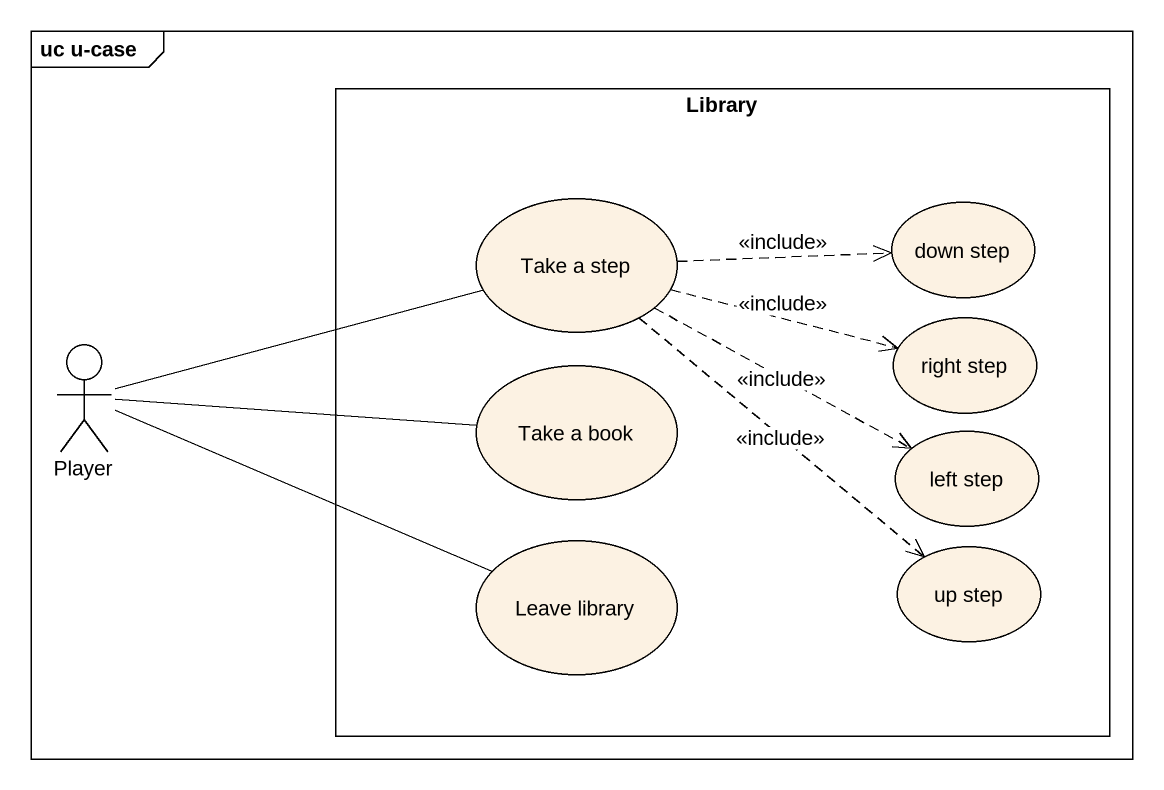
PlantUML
@startuml
mainframe uc u-case
rectangle Library {
  usecase "Take a step" as Take_a_step
  usecase "down step" as down_step
  usecase "Take a book" as Take_a_book
  usecase "right step" as right_step
  usecase "left step" as left_step
  usecase "Leave library" as Leave_library
  usecase "up step" as up_step
}
actor Player
Take_a_step .right.> down_step : <<include>>
Take_a_step .right.> right_step : <<include>>
Take_a_step .right.> left_step : <<include>>
Take_a_step ..> up_step : <<include>>
Player -right- Take_a_step
Player -right- Take_a_book
Player -right- Leave_library
@enduml
